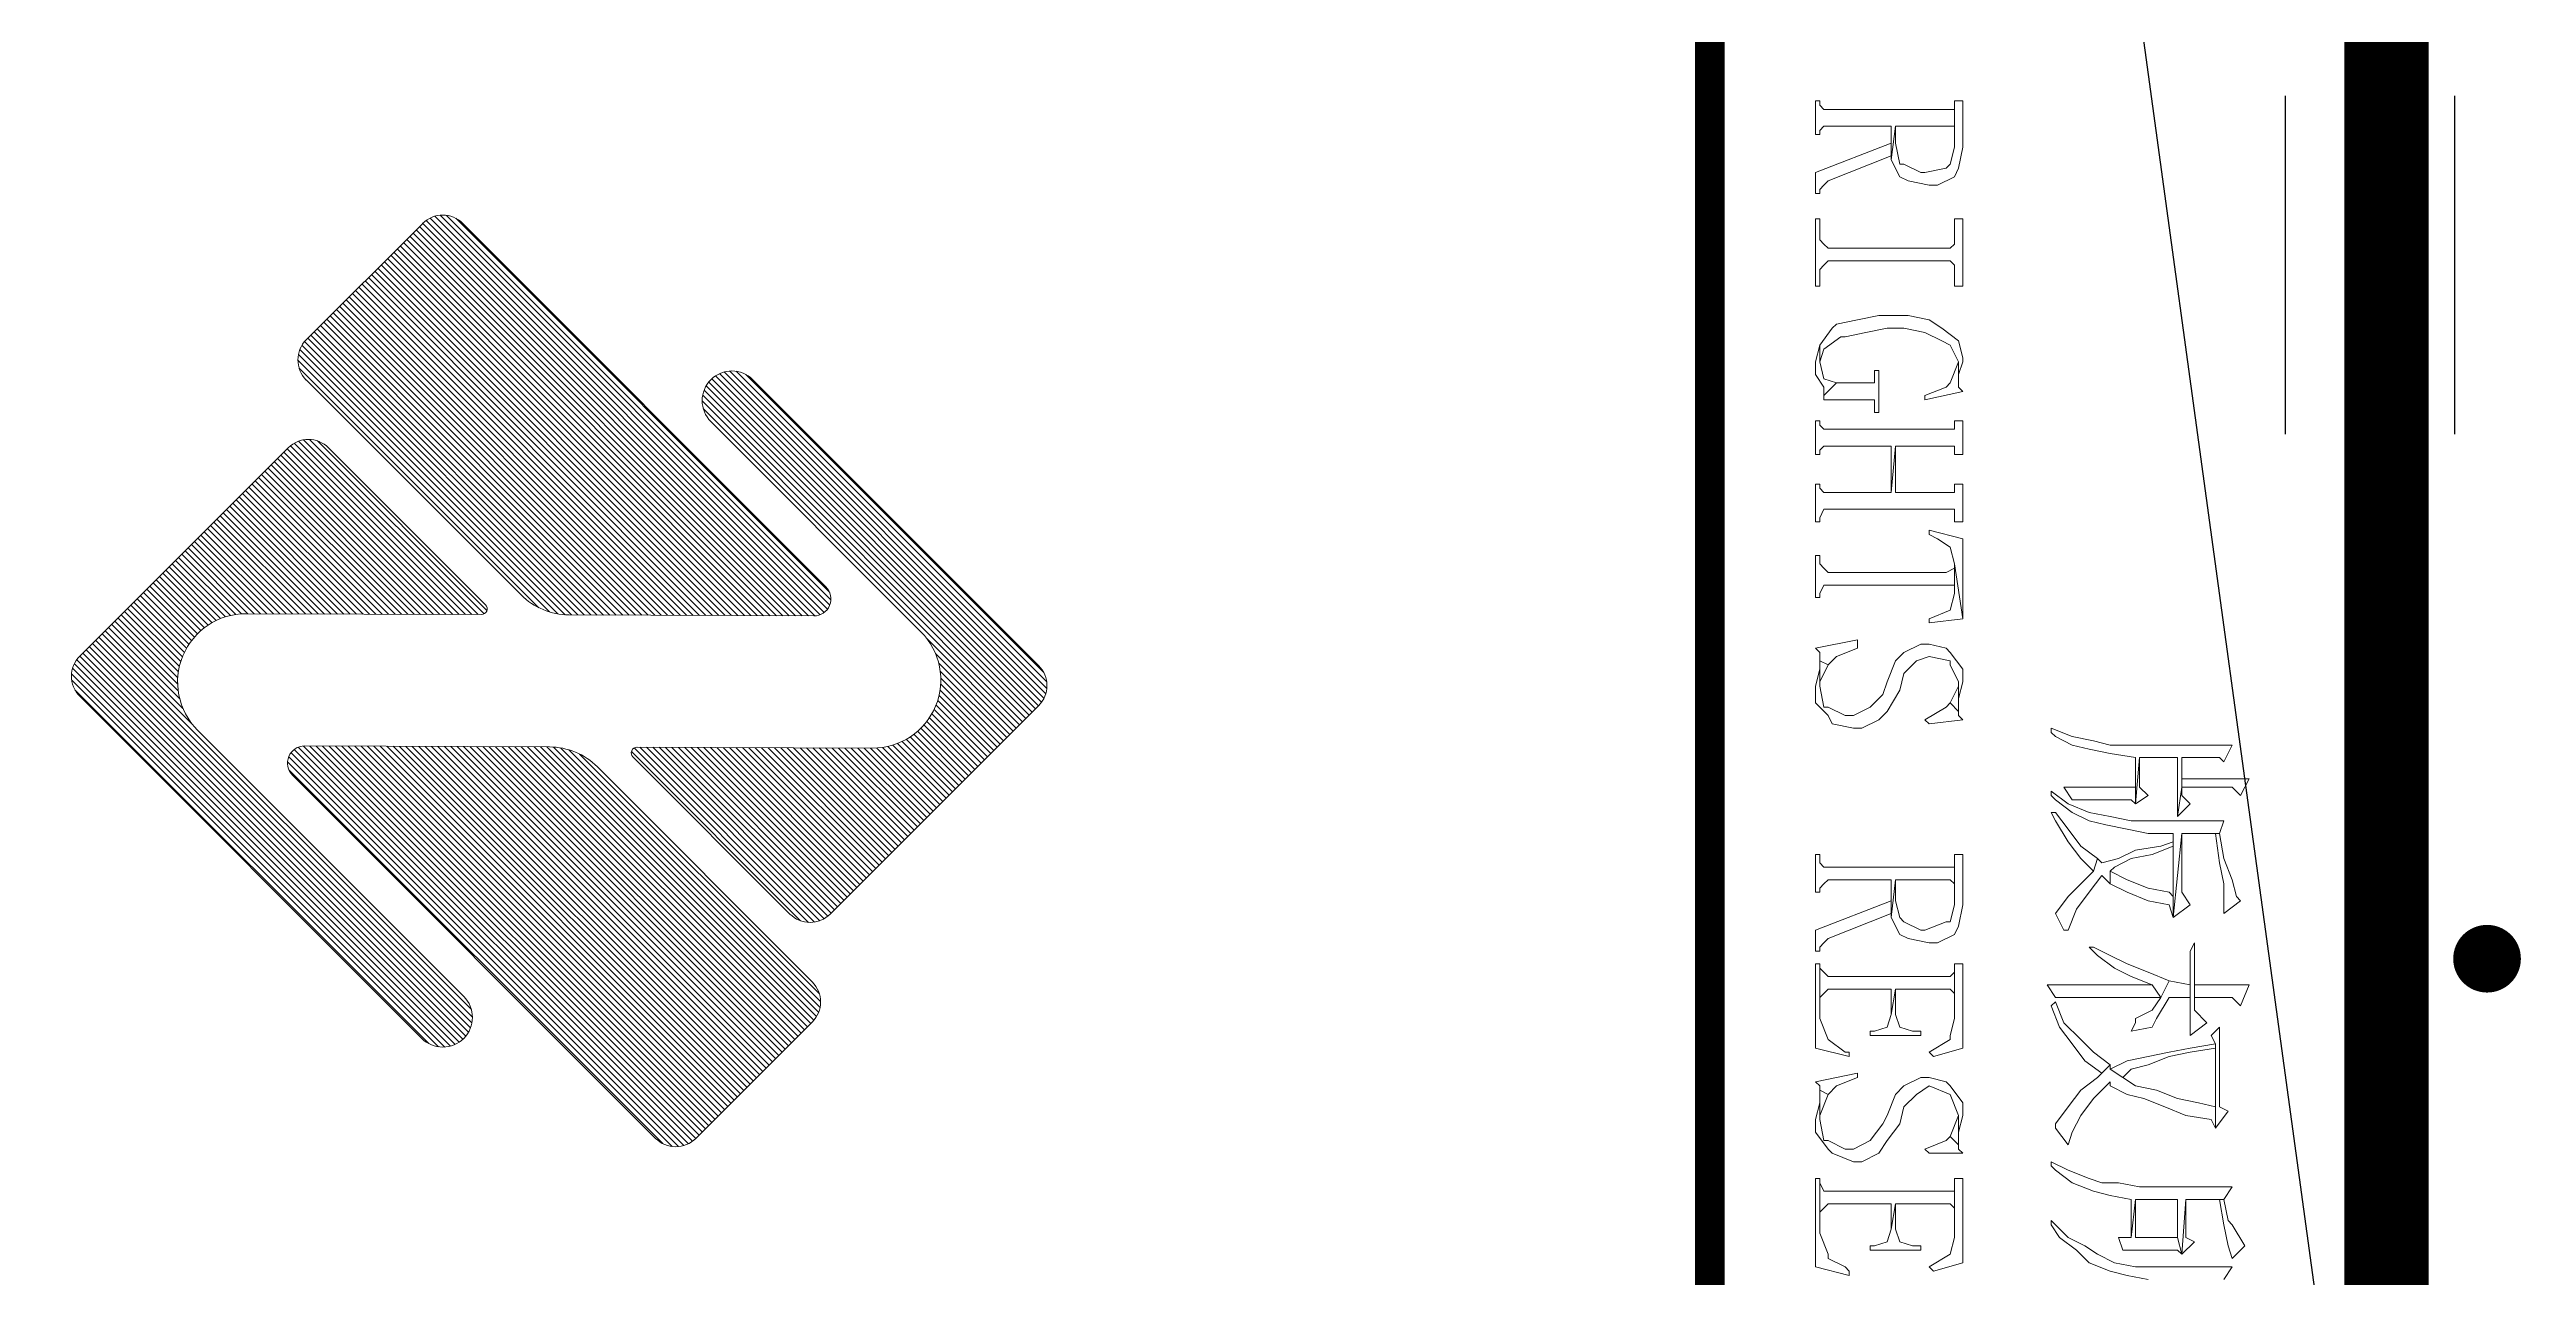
# Model space of a CAD drawing. Header units: millimetres. Extents: x -53295381 to 181933601, y -165 to 204541444.
# Drawn here: x 51589995 to 51604635, y 20983241 to 20990499 of the extents above; entities that cross this region are included whole.
import ezdxf

# ---------------------------------------------------------------- set-up
doc = ezdxf.new("R2010")
doc.units = ezdxf.units.MM
doc.header["$LTSCALE"] = 1000
for name, color, linetype in [('PP-COM', 7, 'Continuous'), ('地形', 253, 'Continuous'), ('标注', 3, 'Continuous')]:
    doc.layers.add(name, color=color, linetype=linetype)
doc.layers.add('PUB_TITLE', color=7, linetype='Continuous', lineweight=20)
doc.styles.add('C', font='c.shx', dxfattribs={"width": 0.75, "height": 3, "bigfont": 'hzk.shx'})
doc.styles.add('HZ', font='rs.shx', dxfattribs={"width": 0.8, "bigfont": 'hztxt.shx'})
doc.styles.add('宋体', font='')
doc.styles.get('宋体').set_extended_font_data('宋体')
doc.linetypes.add('10421', pattern='A,2,[150,AAA.SHX,S=1,R=0,X=0,Y=1],1e-11', length=2)
doc.dimstyles.new('1', dxfattribs={"dimtxt": 1.5, "dimasz": 2, "dimexe": 1, "dimexo": 0.2, "dimgap": 0.5, "dimtad": 1, "dimdec": 1, "dimzin": 0, "dimdsep": 46, "dimtxsty": '宋体', "dimcen": 0.2, "dimclrd": 3, "dimclre": 3, "dimclrt": 3, "dimadec": 0, "dimazin": 0, "dimtfac": 1, "dimtdec": 1, "dimtofl": 0, "dimtmove": 2, "dimatfit": 3, "dimfxl": 0, "dimtolj": 1, "dimtzin": 0, "dimarcsym": 0})

# ---------------------------------------------------------------- blocks, each defined once
blk = doc.blocks.new('gc200')
at = {"const_width": 0.2}
blk.add_lwpolyline([(-0.1, 0, 1), (0.1, 0, 1)], format="xyb", close=True, dxfattribs=at)
blk = doc.blocks.new('gc121')
for p, q in [((-0.5, -1), (-0.5, 1)), ((0.5, -1), (0.5, 1))]:
    blk.add_line(p, q)
blk = doc.blocks.new('*D53')
at = {"color": 3, "lineweight": -2}
for start, end in [(39.4482, 48.8965), (341.1035, 350.5518)]:
    blk.add_arc((1344.218, 1910.564), 16.999, start, end, dxfattribs=at)
at = {"color": 3}
for points in [[(1357.728, 1921.631), (1356.961, 1921.099), (1358.94, 1919.064)], [(1360.522, 1907.812), (1361.452, 1907.735), (1361.217, 1910.564)]]:
    blk.add_solid(points, dxfattribs=at)
at = {"layer": 'Defpoints', "color": 0}
for p in [(1395.655, 1940.261), (1360.959, 1913.516), (1344.218, 1910.564), (1344.218, 1910.564), (1403.612, 1910.564)]:
    blk.add_point(p, dxfattribs=at)
at = {"color": 3, "insert": (1362.57, 1915.482), "char_height": 3, "attachment_point": 5, "rotation": 285, "style": 'HZ'}
blk.add_mtext('\\A1;α/3', dxfattribs=at)
blk = doc.blocks.new('*D54')
at = {"color": 3, "lineweight": -2}
blk.add_arc((1344.218, 1910.564), 28.56, 5.6194, 84.3806, dxfattribs=at)
at = {"color": 3}
for points in [[(1346.992, 1938.522), (1347.038, 1939.454), (1344.218, 1939.125)], [(1373.108, 1913.384), (1372.175, 1913.338), (1372.779, 1910.564)]]:
    blk.add_solid(points, dxfattribs=at)
at = {"layer": 'Defpoints', "color": 0}
for p in [(1344.218, 1969.958), (1368.952, 1924.845), (1344.218, 1910.564), (1344.218, 1910.564), (1403.612, 1910.564)]:
    blk.add_point(p, dxfattribs=at)
at = {"color": 3, "insert": (1365.828, 1932.174), "char_height": 3, "attachment_point": 5, "rotation": 315, "style": 'HZ'}
blk.add_mtext('\\A1;α', dxfattribs=at)
blk = doc.blocks.new('*D55')
at = {"color": 3, "lineweight": -2}
for start, end in [(69.4333, 78.8666), (11.1334, 20.5667)]:
    blk.add_arc((1344.218, 1910.564), 17.026, start, end, dxfattribs=at)
at = {"color": 3}
for points in [[(1350.399, 1926.927), (1350, 1926.083), (1352.731, 1925.309)], [(1359.737, 1916.346), (1360.581, 1916.745), (1358.963, 1919.077)]]:
    blk.add_solid(points, dxfattribs=at)
at = {"layer": 'Defpoints', "color": 0}
for p in [(1373.915, 1962.001), (1395.655, 1940.261), (1355.162, 1923.607), (1344.218, 1910.564), (1344.218, 1910.564)]:
    blk.add_point(p, dxfattribs=at)
at = {"color": 3, "insert": (1358.072, 1924.056), "char_height": 3, "attachment_point": 5, "rotation": 314.2422, "style": 'HZ'}
blk.add_mtext('\\A1;α/3', dxfattribs=at)
blk = doc.blocks.new('*D27')
at = {"color": 3, "lineweight": -2}
for start, end in [(99.4333, 108.8666), (41.1334, 50.5667)]:
    blk.add_arc((1344.218, 1910.564), 17.026, start, end, dxfattribs=at)
at = {"color": 3}
for points in [[(1341.389, 1927.825), (1341.466, 1926.895), (1344.218, 1927.59)], [(1354.767, 1923.331), (1355.299, 1924.098), (1352.731, 1925.309)]]:
    blk.add_solid(points, dxfattribs=at)
at = {"layer": 'Defpoints', "color": 0}
for p in [(1344.218, 1969.958), (1373.915, 1962.001), (1350.042, 1926.563), (1344.218, 1910.564), (1344.218, 1910.564)]:
    blk.add_point(p, dxfattribs=at)
at = {"color": 3, "insert": (1349.143, 1928.942), "char_height": 3, "attachment_point": 5, "rotation": 345, "style": 'HZ'}
blk.add_mtext('\\A1;α/3', dxfattribs=at)
blk = doc.blocks.new('*D35')
at = {"layer": 'Defpoints', "color": 0}
for p in [(1319.577, 1812.569), (1317.437, 1800.401), (1286.683, 1796.73), (1303.739, 1796.73), (1303.739, 1796.73)]:
    blk.add_point(p, dxfattribs=at)
at = {"layer": '标注', "color": 3, "lineweight": -2}
blk.add_line((1305.739, 1796.73), (1319.92, 1796.73), dxfattribs=at)
for start, end in [(56.3312, 67.6624), (337.3376, 348.6688)]:
    blk.add_arc((1303.739, 1796.73), 14.181, start, end, dxfattribs=at)
at = {"layer": '标注', "color": 3}
for points in [[(1311.896, 1808.894), (1311.305, 1808.172), (1313.766, 1806.758)], [(1317.179, 1793.99), (1318.108, 1793.898), (1317.92, 1796.73)]]:
    blk.add_solid(points, dxfattribs=at)
at = {"layer": '标注', "color": 3, "insert": (1318.688, 1802.922), "char_height": 3, "attachment_point": 5, "rotation": 292.5, "style": 'C'}
blk.add_mtext('\\A1;45°', dxfattribs=at)
blk = doc.blocks.new('中联合创')
h = blk.add_hatch()
h.set_pattern_fill('ANSI31', color=140, scale=50, angle=359.98)
h.set_pattern_definition([(44.98, (-59145.75, -52060.4), (-56.107005, 56.14619), [])])
h.paths.add_polyline_path([(96680, -294568, 0.414214), (95973, -294568), (90944, -299594, 0.414214), (90943, -300333, 0.414222), (91681, -300333), (95378, -296639, -0.66944), (97426, -297493), (97410, -301633, 0.66944), (97581, -301704), (100345, -298942, 0.414214), (100345, -298235)])
h.paths.add_polyline_path([(95099, -298522, 0.66944), (94587, -298309), (88195, -304696, 0.414214), (88195, -305403), (90242, -307452, 0.414214), (90949, -307452), (94731, -303673, 0.198007), (95082, -302829)])
h = blk.add_hatch()
h.set_pattern_fill('ANSI31', color=152, scale=50)
h.set_pattern_definition([(45, (-59145.75, -52060.4), (-56.1266, 56.1266), [])])
h.paths.add_polyline_path([(102244, -298550, 0.414214), (101537, -298550), (97756, -302329, 0.198007), (97404, -303173), (97388, -307480, 0.66944), (97900, -307693), (104291, -301306, 0.414214), (104291, -300599)])
h.paths.add_polyline_path([(95076, -304369, 0.66944), (94906, -304298), (92142, -307060, 0.414214), (92142, -307767), (95806, -311434, 0.414214), (96514, -311434), (102532, -305420, 0.414214), (102532, -304681, 0.414222), (101794, -304680), (97109, -309363, -0.66944), (95061, -308509)])
at = {"color": 140}
for p, q in [((95973, -294568), (90944, -299594)), ((96680, -294568), (100345, -298235)), ((95378, -296639), (91681, -300333)), ((97426, -297493), (97410, -301633)), ((94587, -298309), (88195, -304696)), ((95099, -298522), (95082, -302829)), ((100345, -298942), (97581, -301704)), ((90943, -300333), (90943, -300333)), ((90949, -307452), (94731, -303673)), ((88195, -305403), (90242, -307452))]:
    blk.add_line(p, q, dxfattribs=at)
at = {"color": 152}
for p, q in [((101537, -298550), (97756, -302329)), ((104291, -300599), (102244, -298550)), ((97900, -307693), (104291, -301306)), ((97388, -307480), (97404, -303173)), ((92142, -307060), (94906, -304298)), ((95061, -308509), (95076, -304369)), ((97109, -309363), (101794, -304680)), ((96514, -311434), (102532, -305420)), ((101543, -305669), (101543, -305669)), ((95806, -311434), (92142, -307767))]:
    blk.add_line(p, q, dxfattribs=at)
at = {"color": 140}
for centre, radius, start, end in [((96326, -294921), 500, 44.9806, 134.9806), ((96226, -297488), 1200, 359.7809, 134.9806), ((94799, -298521), 300, 359.7809, 134.9806), ((99991, -298589), 500, 314.9806, 44.9806), ((91313, -299963), 522, 134.9806, 224.9806), ((91313, -299964), 522, 224.9806, 314.9806), ((97510, -301633), 100, 179.7809, 314.9806), ((93882, -302824), 1200, 314.9806, 359.7809), ((88549, -305050), 500, 134.9806, 224.9806), ((90596, -307098), 500, 224.9806, 314.9806)]:
    blk.add_arc(centre, radius, start, end, dxfattribs=at)
at = {"color": 152}
for centre, radius, start, end in [((101891, -298904), 500, 44.9806, 134.9806), ((103938, -300952), 500, 314.9806, 44.9806), ((98604, -303178), 1200, 134.9806, 179.7809), ((94976, -304369), 100, 359.7809, 134.9806), ((102163, -305050), 522, 44.9806, 134.9806), ((102163, -305050), 522, 314.9806, 44.9806), ((92495, -307413), 500, 134.9806, 224.9806), ((97688, -307481), 300, 179.7809, 314.9806), ((96261, -308514), 1200, 179.7809, 314.9806), ((96160, -311081), 500, 224.9806, 314.9806)]:
    blk.add_arc(centre, radius, start, end, dxfattribs=at)
blk = doc.blocks.new('2015AACI_TQ_A2')
at = {"layer": 'PUB_TITLE'}
for points in [[(-6000, 39200), (0, 39200), (0, 40000), (-6000, 40000)], [(-6000, 0), (0, 0), (0, 40000), (-6000, 40000)]]:
    blk.add_lwpolyline(points, close=True, dxfattribs=at)
at = {"layer": 'PUB_TITLE', "lineweight": 0}
for points in [[(-4485.3, 39837.6), (-4485.3, 39832.6), (-4485.3, 39817.7), (-4485.3, 39787.8), (-4485.3, 39758), (-4510.2, 39758), (-4475.4, 39758), (-4475.4, 39817.7), (-4465.4, 39827.6)], [(-4341, 39827.6), (-4346, 39822.6), (-4365.9, 39817.7), (-4390.8, 39807.7), (-4420.6, 39802.7), (-4420.6, 39797.8), (-4385.8, 39802.7), (-4360.9, 39807.7), (-4346, 39807.7), (-4326.1, 39807.7)], [(-4241.5, 39837.6), (-4241.5, 39822.6), (-4241.5, 39797.8), (-4241.5, 39772.9), (-4226.6, 39772.9), (-4226.6, 39817.7), (-4216.6, 39827.6)], [(-3933, 39832.6), (-3933, 39832.6), (-3957.8, 39817.7), (-3962.8, 39812.7), (-3987.7, 39807.7), (-3987.7, 39802.7), (-3957.8, 39807.7), (-3933, 39812.7), (-3918, 39817.7)], [(-4525.1, 39817.7), (-4525.1, 39807.7), (-4525.1, 39782.8), (-4525.1, 39748), (-4525.1, 39743), (-4525.1, 39718.1), (-4525.1, 39693.3), (-4525.1, 39673.4), (-4530.1, 39653.5), (-4535.1, 39628.6), (-4545, 39603.7), (-4540, 39603.7), (-4535.1, 39608.7), (-4525.1, 39628.6), (-4520.1, 39648.5), (-4515.2, 39673.4), (-4510.2, 39703.2), (-4475.4, 39703.2), (-4455.5, 39703.2), (-4510.2, 39708.2), (-4510.2, 39753), (-4440.5, 39753), (-4475.4, 39758), (-4510.2, 39758), (-4510.2, 39802.7), (-4505.2, 39807.7)], [(-4435.5, 39807.7), (-4435.5, 39792.8), (-4435.5, 39767.9), (-4435.5, 39743), (-4435.5, 39723.1), (-4435.5, 39698.2), (-4440.5, 39673.4), (-4440.5, 39673.4), (-4445.5, 39648.5), (-4455.5, 39623.6), (-4470.4, 39603.7), (-4465.4, 39603.7), (-4460.4, 39608.7), (-4445.5, 39628.6), (-4435.5, 39648.5), (-4430.6, 39668.4), (-4425.6, 39693.3), (-4420.6, 39718.1), (-4420.6, 39748), (-4410.7, 39748), (-4321.1, 39748), (-4420.6, 39758), (-4420.6, 39797.8), (-4420.6, 39797.8), (-4420.6, 39802.7)], [(-4092.2, 39812.7), (-4097.2, 39802.7), (-4191.7, 39802.7), (-4181.8, 39792.8), (-4171.8, 39797.8), (-4072.3, 39797.8)], [(-4171.8, 39797.8), (-4171.8, 39797.8), (-4166.8, 39767.9), (-4161.9, 39743), (-4156.9, 39718.1), (-4151.9, 39693.3), (-4142, 39673.4), (-4132, 39688.3), (-4142, 39698.2), (-4146.9, 39718.1), (-4156.9, 39743), (-4161.9, 39767.9), (-4166.8, 39797.8), (-4097.2, 39797.8)], [(-4072.3, 39797.8), (-4171.8, 39797.8), (-4097.2, 39797.8), (-4102.1, 39777.9), (-4107.1, 39753), (-4117.1, 39728.1), (-4122.1, 39703.2), (-4132, 39688.3), (-4142, 39673.4), (-4146.9, 39673.4), (-4137, 39663.4), (-4132, 39658.4), (-4117.1, 39638.5), (-4097.2, 39623.6), (-4077.3, 39608.7), (-4072.3, 39608.7), (-4052.4, 39623.6), (-4052.4, 39623.6), (-4067.3, 39628.6), (-4087.2, 39638.5), (-4107.1, 39653.5), (-4127, 39673.4), (-4122.1, 39673.4), (-4112.1, 39693.3), (-4107.1, 39713.2), (-4097.2, 39738), (-4087.2, 39762.9), (-4082.2, 39792.8)], [(-4002.6, 39817.7), (-4002.6, 39802.7), (-4002.6, 39777.9), (-4002.6, 39743), (-4002.6, 39738), (-4002.6, 39708.2), (-4007.6, 39683.3), (-4007.6, 39663.4), (-4012.6, 39648.5), (-4022.5, 39623.6), (-4032.5, 39603.7), (-4027.5, 39603.7), (-4022.5, 39608.7), (-4007.6, 39628.6), (-3997.6, 39653.5), (-3992.7, 39673.4), (-3987.7, 39698.2), (-3942.9, 39698.2), (-3987.7, 39703.2), (-3987.7, 39753), (-3942.9, 39753), (-3923, 39758), (-3987.7, 39762.9), (-3987.7, 39802.7), (-3987.7, 39807.7)], [(-4455.5, 39767.9), (-4465.4, 39758), (-4475.4, 39758), (-4440.5, 39753)], [(-4336, 39767.9), (-4351, 39758), (-4420.6, 39758), (-4321.1, 39748)], [(-4196.7, 39787.8), (-4211.6, 39772.9), (-4226.6, 39772.9), (-4241.5, 39772.9), (-4291.2, 39772.9), (-4281.3, 39767.9), (-4271.3, 39767.9), (-4241.5, 39767.9), (-4226.6, 39767.9), (-4181.8, 39767.9)], [(-4226.6, 39767.9), (-4241.5, 39767.9), (-4241.5, 39767.9), (-4246.5, 39743), (-4226.6, 39733.1), (-4211.6, 39723.1), (-4201.7, 39703.2), (-4196.7, 39703.2), (-4186.7, 39698.2), (-4186.7, 39698.2), (-4191.7, 39723.1), (-4201.7, 39728.1), (-4226.6, 39743)], [(-3937.9, 39772.9), (-3942.9, 39762.9), (-3987.7, 39762.9), (-3923, 39758)], [(-4410.7, 39748), (-4405.7, 39733.1), (-4400.7, 39703.2), (-4390.8, 39683.3), (-4385.8, 39663.4), (-4390.8, 39658.4), (-4375.8, 39653.5), (-4365.9, 39643.5), (-4346, 39623.6), (-4326.1, 39608.7), (-4326.1, 39608.7), (-4306.2, 39618.6), (-4306.2, 39623.6), (-4331.1, 39633.5), (-4351, 39648.5), (-4370.9, 39663.4), (-4360.9, 39673.4), (-4375.8, 39673.4), (-4380.8, 39678.3), (-4390.8, 39698.2), (-4395.7, 39723.1), (-4405.7, 39748), (-4346, 39748)], [(-4321.1, 39748), (-4410.7, 39748), (-4346, 39748), (-4351, 39743), (-4355.9, 39718.1), (-4365.9, 39693.3), (-4375.8, 39673.4), (-4360.9, 39673.4), (-4351, 39693.3), (-4341, 39718.1), (-4336, 39743)], [(-4246.5, 39743), (-4256.4, 39718.1), (-4266.4, 39693.3), (-4276.3, 39673.4), (-4286.3, 39653.5), (-4286.3, 39648.5), (-4276.3, 39658.4), (-4261.4, 39678.3), (-4251.4, 39698.2), (-4241.5, 39723.1), (-4226.6, 39733.1)], [(-3923, 39758), (-3942.9, 39753), (-3942.9, 39703.2), (-3987.7, 39703.2), (-3942.9, 39698.2), (-3942.9, 39683.3), (-3928, 39688.3), (-3928, 39698.2), (-3928, 39718.1), (-3928, 39753)], [(-4465.4, 39718.1), (-4475.4, 39708.2), (-4510.2, 39708.2), (-4455.5, 39703.2)], [(-4226.6, 39733.1), (-4241.5, 39723.1), (-4241.5, 39698.2), (-4241.5, 39668.4), (-4241.5, 39643.5), (-4241.5, 39618.6), (-4241.5, 39598.7), (-4226.6, 39608.7), (-4226.6, 39608.7), (-4226.6, 39618.6), (-4226.6, 39638.5), (-4226.6, 39663.4), (-4226.6, 39698.2)], [(-4455.5, 39703.2), (-4475.4, 39703.2), (-4475.4, 39618.6), (-4460.4, 39628.6), (-4460.4, 39638.5), (-4460.4, 39663.4), (-4460.4, 39698.2)], [(-4390.8, 39658.4), (-4405.7, 39638.5), (-4425.6, 39623.6), (-4445.5, 39608.7), (-4445.5, 39603.7), (-4435.5, 39608.7), (-4410.7, 39623.6), (-4390.8, 39638.5), (-4375.8, 39653.5)], [(-4146.9, 39673.4), (-4161.9, 39653.5), (-4176.8, 39638.5), (-4196.7, 39618.6), (-4221.6, 39608.7), (-4216.6, 39603.7), (-4216.6, 39603.7), (-4191.7, 39613.6), (-4171.8, 39628.6), (-4151.9, 39643.5), (-4137, 39663.4)], [(-5231.7, 39499.2), (-5286.5, 39499.2), (-5286.5, 39489.2), (-5281.5, 39489.2), (-5236.7, 39489.2), (-5231.7, 39489.2), (-5211.8, 39484.3), (-5206.9, 39479.3), (-5201.9, 39454.4), (-5201.9, 39449.4), (-5211.8, 39429.5), (-5211.8, 39424.6), (-5236.7, 39419.6), (-5256.6, 39419.6), (-5216.8, 39414.6), (-5196.9, 39424.6), (-5191.9, 39434.5), (-5186.9, 39459.4), (-5186.9, 39469.3), (-5196.9, 39489.2), (-5206.9, 39494.2)], [(-5067.5, 39499.2), (-5147.1, 39499.2), (-5147.1, 39489.2), (-5122.3, 39489.2), (-5117.3, 39489.2), (-5112.3, 39484.3), (-5112.3, 39340), (-5117.3, 39335), (-5122.3, 39330), (-5147.1, 39330), (-5147.1, 39325), (-5067.5, 39325), (-5067.5, 39330), (-5087.4, 39330), (-5092.4, 39335), (-5097.4, 39340), (-5097.4, 39484.3), (-5092.4, 39489.2), (-5087.4, 39489.2), (-5067.5, 39489.2)], [(-4977.9, 39499.2), (-4982.9, 39499.2), (-5002.8, 39494.2), (-5017.8, 39474.3), (-5027.7, 39459.4), (-5032.7, 39434.5), (-5032.7, 39409.6), (-5032.7, 39399.7), (-5027.7, 39374.8), (-5022.7, 39349.9), (-5017.8, 39344.9), (-4997.9, 39330), (-4977.9, 39330), (-4992.9, 39335), (-5007.8, 39354.9), (-5007.8, 39359.9), (-5012.8, 39384.7), (-5017.8, 39409.6), (-5017.8, 39429.5), (-5012.8, 39454.4), (-5002.8, 39474.3), (-4997.9, 39484.3), (-4977.9, 39494.2), (-4953.1, 39494.2), (-4963, 39494.2)], [(-4943.1, 39499.2), (-4948.1, 39494.2), (-4953.1, 39494.2), (-4977.9, 39494.2), (-4977.9, 39494.2), (-4953.1, 39484.3), (-4948.1, 39479.3), (-4938.1, 39454.4), (-4933.2, 39454.4)], [(-4868.5, 39499.2), (-4908.3, 39499.2), (-4908.3, 39489.2), (-4908.3, 39489.2), (-4898.3, 39489.2), (-4898.3, 39484.3), (-4898.3, 39340), (-4898.3, 39335), (-4903.3, 39330), (-4908.3, 39330), (-4908.3, 39325), (-4868.5, 39325), (-4868.5, 39330), (-4873.5, 39330), (-4878.4, 39335), (-4878.4, 39340), (-4878.4, 39414.6), (-4823.7, 39414.6), (-4878.4, 39419.6), (-4878.4, 39484.3), (-4878.4, 39489.2), (-4868.5, 39489.2), (-4868.5, 39489.2)], [(-4788.9, 39499.2), (-4833.6, 39499.2), (-4833.6, 39489.2), (-4833.6, 39489.2), (-4823.7, 39489.2), (-4823.7, 39484.3), (-4823.7, 39419.6), (-4878.4, 39419.6), (-4823.7, 39414.6), (-4823.7, 39340), (-4823.7, 39335), (-4828.7, 39330), (-4833.6, 39330), (-4833.6, 39325), (-4788.9, 39325), (-4788.9, 39330), (-4793.8, 39330), (-4803.8, 39335), (-4803.8, 39340), (-4803.8, 39484.3), (-4803.8, 39489.2), (-4793.8, 39489.2), (-4788.9, 39489.2)], [(-4674.4, 39499.2), (-4769, 39499.2), (-4778.9, 39459.4), (-4773.9, 39459.4), (-4769, 39469.3), (-4759, 39484.3), (-4739.1, 39489.2)], [(-4674.4, 39499.2), (-4739.1, 39489.2), (-4704.3, 39489.2), (-4684.4, 39484.3), (-4684.4, 39484.3), (-4674.4, 39459.4), (-4669.4, 39459.4)], [(-4599.8, 39499.2), (-4614.7, 39499.2), (-4634.6, 39484.3), (-4639.6, 39479.3), (-4644.5, 39459.4), (-4644.5, 39449.4), (-4634.6, 39429.5), (-4624.6, 39419.6), (-4599.8, 39409.6), (-4584.8, 39404.6), (-4569.9, 39389.7), (-4560, 39369.8), (-4560, 39359.9), (-4569.9, 39340), (-4569.9, 39335), (-4594.8, 39330), (-4614.7, 39330), (-4594.8, 39325), (-4574.9, 39325), (-4560, 39340), (-4550, 39344.9), (-4545, 39369.8), (-4545, 39379.8), (-4555, 39399.7), (-4564.9, 39409.6), (-4589.8, 39424.6), (-4609.7, 39429.5), (-4624.6, 39444.5), (-4629.6, 39459.4), (-4624.6, 39484.3), (-4619.7, 39484.3), (-4599.8, 39494.2), (-4579.9, 39494.2)], [(-4555, 39499.2), (-4560, 39494.2), (-4564.9, 39494.2), (-4574.9, 39484.3), (-4569.9, 39479.3), (-4555, 39454.4), (-4550, 39459.4)], [(-4336, 39499.2), (-4395.7, 39499.2), (-4395.7, 39489.2), (-4385.8, 39489.2), (-4346, 39489.2), (-4336, 39489.2), (-4316.1, 39484.3), (-4316.1, 39479.3), (-4306.2, 39454.4), (-4306.2, 39449.4), (-4316.1, 39429.5), (-4321.1, 39424.6), (-4341, 39419.6), (-4365.9, 39419.6), (-4321.1, 39414.6), (-4301.2, 39424.6), (-4296.2, 39434.5), (-4291.2, 39459.4), (-4291.2, 39469.3), (-4301.2, 39489.2), (-4311.1, 39494.2)], [(-4166.8, 39499.2), (-4266.4, 39499.2), (-4266.4, 39489.2), (-4261.4, 39489.2), (-4201.7, 39489.2), (-4181.8, 39484.3), (-4176.8, 39484.3), (-4161.9, 39459.4), (-4156.9, 39464.4)], [(-4087.2, 39499.2), (-4102.1, 39499.2), (-4122.1, 39484.3), (-4127, 39479.3), (-4132, 39459.4), (-4132, 39449.4), (-4122.1, 39429.5), (-4112.1, 39419.6), (-4087.2, 39409.6), (-4077.3, 39404.6), (-4057.4, 39389.7), (-4047.4, 39369.8), (-4047.4, 39359.9), (-4057.4, 39340), (-4057.4, 39335), (-4082.2, 39330), (-4102.1, 39330), (-4082.2, 39325), (-4067.3, 39325), (-4047.4, 39340), (-4042.4, 39344.9), (-4032.5, 39369.8), (-4032.5, 39379.8), (-4042.4, 39399.7), (-4057.4, 39409.6), (-4077.3, 39424.6), (-4097.2, 39429.5), (-4112.1, 39444.5), (-4122.1, 39459.4), (-4112.1, 39484.3), (-4112.1, 39484.3), (-4087.2, 39494.2), (-4067.3, 39494.2)], [(-4042.4, 39499.2), (-4047.4, 39494.2), (-4052.4, 39494.2), (-4062.3, 39484.3), (-4057.4, 39479.3), (-4047.4, 39454.4), (-4042.4, 39459.4)], [(-3913.1, 39499.2), (-4012.6, 39499.2), (-4012.6, 39489.2), (-4007.6, 39489.2), (-3942.9, 39489.2), (-3923, 39484.3), (-3923, 39484.3), (-3908.1, 39459.4), (-3903.1, 39464.4)], [(-5281.5, 39489.2), (-5276.5, 39489.2), (-5276.5, 39484.3), (-5276.5, 39340), (-5276.5, 39335), (-5281.5, 39330), (-5286.5, 39330), (-5286.5, 39325), (-5246.7, 39325), (-5246.7, 39330), (-5251.6, 39330), (-5256.6, 39335), (-5256.6, 39340), (-5256.6, 39414.6), (-5236.7, 39414.6), (-5221.8, 39414.6), (-5216.8, 39414.6), (-5256.6, 39419.6), (-5256.6, 39484.3), (-5256.6, 39489.2), (-5251.6, 39489.2), (-5236.7, 39489.2)], [(-4739.1, 39489.2), (-4734.1, 39489.2), (-4729.1, 39479.3), (-4729.1, 39340), (-4734.1, 39335), (-4739.1, 39330), (-4749, 39330), (-4749, 39325), (-4699.3, 39325), (-4699.3, 39330), (-4704.3, 39330), (-4714.2, 39335), (-4714.2, 39340), (-4714.2, 39479.3), (-4714.2, 39489.2), (-4704.3, 39489.2)], [(-4579.9, 39494.2), (-4599.8, 39494.2), (-4594.8, 39494.2), (-4574.9, 39484.3), (-4564.9, 39494.2)], [(-4385.8, 39489.2), (-4380.8, 39489.2), (-4380.8, 39484.3), (-4380.8, 39340), (-4380.8, 39335), (-4385.8, 39330), (-4395.7, 39330), (-4395.7, 39325), (-4351, 39325), (-4351, 39330), (-4355.9, 39330), (-4360.9, 39335), (-4365.9, 39340), (-4365.9, 39414.6), (-4341, 39414.6), (-4326.1, 39414.6), (-4321.1, 39414.6), (-4365.9, 39419.6), (-4365.9, 39484.3), (-4360.9, 39489.2), (-4355.9, 39489.2), (-4346, 39489.2)], [(-4261.4, 39489.2), (-4256.4, 39489.2), (-4251.4, 39484.3), (-4251.4, 39340), (-4256.4, 39335), (-4261.4, 39330), (-4226.6, 39330), (-4231.5, 39335), (-4236.5, 39340), (-4236.5, 39414.6), (-4206.6, 39414.6), (-4236.5, 39419.6), (-4236.5, 39484.3), (-4231.5, 39489.2), (-4226.6, 39489.2), (-4201.7, 39489.2)], [(-4067.3, 39494.2), (-4087.2, 39494.2), (-4087.2, 39494.2), (-4062.3, 39484.3), (-4052.4, 39494.2)], [(-4007.6, 39489.2), (-3997.6, 39489.2), (-3997.6, 39484.3), (-3997.6, 39340), (-3997.6, 39335), (-4007.6, 39330), (-3972.8, 39330), (-3977.7, 39335), (-3982.7, 39340), (-3982.7, 39414.6), (-3952.9, 39414.6), (-3982.7, 39419.6), (-3982.7, 39484.3), (-3977.7, 39489.2), (-3972.8, 39489.2), (-3942.9, 39489.2)], [(-4181.8, 39449.4), (-4186.7, 39449.4), (-4186.7, 39439.5), (-4191.7, 39424.6), (-4206.6, 39419.6), (-4236.5, 39419.6), (-4206.6, 39414.6), (-4191.7, 39409.6), (-4186.7, 39394.7), (-4186.7, 39389.7), (-4181.8, 39389.7)], [(-3928, 39449.4), (-3933, 39449.4), (-3933, 39439.5), (-3937.9, 39424.6), (-3952.9, 39419.6), (-3982.7, 39419.6), (-3952.9, 39414.6), (-3937.9, 39409.6), (-3933, 39394.7), (-3933, 39389.7), (-3928, 39389.7)], [(-5221.8, 39414.6), (-5236.7, 39414.6), (-5201.9, 39325), (-5177, 39325), (-5177, 39330), (-5182, 39330), (-5186.9, 39335), (-5191.9, 39340)], [(-4326.1, 39414.6), (-4341, 39414.6), (-4306.2, 39325), (-4281.3, 39325), (-4281.3, 39330), (-4286.3, 39330), (-4291.2, 39335), (-4296.2, 39340)], [(-4918.2, 39399.7), (-4968, 39399.7), (-4968, 39394.7), (-4963, 39394.7), (-4953.1, 39394.7), (-4953.1, 39384.7), (-4953.1, 39349.9), (-4938.1, 39335), (-4933.2, 39335), (-4933.2, 39384.7), (-4933.2, 39394.7), (-4923.2, 39394.7), (-4918.2, 39394.7)], [(-4639.6, 39374.8), (-4649.5, 39374.8), (-4639.6, 39325), (-4634.6, 39330), (-4624.6, 39330), (-4619.7, 39340), (-4629.6, 39349.9)], [(-4161.9, 39364.8), (-4161.9, 39359.9), (-4176.8, 39340), (-4176.8, 39340), (-4201.7, 39330), (-4226.6, 39330), (-4261.4, 39330), (-4266.4, 39330), (-4266.4, 39325), (-4166.8, 39325), (-4156.9, 39364.8)], [(-4132, 39374.8), (-4137, 39374.8), (-4127, 39325), (-4122.1, 39330), (-4117.1, 39330), (-4112.1, 39340), (-4122.1, 39349.9)], [(-3903.1, 39364.8), (-3908.1, 39359.9), (-3918, 39340), (-3923, 39340), (-3947.9, 39330), (-3972.8, 39330), (-4007.6, 39330), (-4012.6, 39330), (-4012.6, 39325), (-3908.1, 39325), (-3898.1, 39364.8)], [(-4953.1, 39349.9), (-4958, 39335), (-4977.9, 39330), (-4997.9, 39330), (-4977.9, 39325), (-4963, 39325), (-4948.1, 39335), (-4948.1, 39335), (-4938.1, 39335)], [(-4619.7, 39340), (-4624.6, 39330), (-4614.7, 39330), (-4594.8, 39330), (-4599.8, 39330)], [(-4112.1, 39340), (-4117.1, 39330), (-4102.1, 39330), (-4082.2, 39330), (-4087.2, 39330)]]:
    blk.add_lwpolyline(points, close=True, dxfattribs=at)
blk.add_lwpolyline([(-3893.1, 39807.7), (-3908.1, 39817.7), (-3908.1, 39807.7), (-3908.1, 39782.8), (-3908.1, 39758), (-3908.1, 39733.1), (-3908.1, 39728.1), (-3908.1, 39703.2), (-3913.1, 39678.3), (-3923, 39658.4), (-3933, 39643.5), (-3942.9, 39623.6), (-3962.8, 39603.7), (-3957.8, 39603.7), (-3942.9, 39613.6), (-3928, 39633.5), (-3913.1, 39648.5), (-3903.1, 39673.4), (-3898.1, 39693.3), (-3893.1, 39718.1)], dxfattribs=at)
at = {"layer": 'PUB_TITLE', "const_width": 35}
blk.add_lwpolyline([(-6000, 39200), (0, 39200)], dxfattribs=at)
at = {"xscale": 0.0672, "yscale": 0.0672, "zscale": 0.0672}
blk.add_blockref('中联合创', (-11068.4, 58201.6), dxfattribs=at)
blk = doc.blocks.new('伸缩缝')
for base, line1, line2, text, picture, middle in [((1350.042, 1926.563), ((1344.218, 1910.564), (1373.915, 1962.001)), ((1344.218, 1910.564), (1344.218, 1969.958)), 'α/3', '*D27', (1349.143, 1928.942)), ((1368.952, 1924.845), ((1344.218, 1910.564), (1403.612, 1910.564)), ((1344.218, 1910.564), (1344.218, 1969.958)), 'α', '*D54', (1365.828, 1932.174)), ((1355.162, 1923.607), ((1344.218, 1910.564), (1395.655, 1940.261)), ((1344.218, 1910.564), (1373.915, 1962.001)), 'α/3', '*D55', (1358.072, 1924.056)), ((1360.959, 1913.516), ((1344.218, 1910.564), (1403.612, 1910.564)), ((1344.218, 1910.564), (1395.655, 1940.261)), 'α/3', '*D53', (1362.57, 1915.482))]:
    dim = blk.add_angular_dim_2l(base=base, line1=line1, line2=line2, text=text, dimstyle='1', override={"dimexe": 4, "dimexo": 4, "dimtxsty": 'HZ', "dimdle": 4, "dimadec": 1})
    dim.commit()
    dim.dimension.update_dxf_attribs({"geometry": picture, "text_midpoint": middle, "dimtype": 130})
at = {"layer": '标注'}
dim = blk.add_angular_dim_2l(base=(1317.437, 1800.401), line1=((1286.683, 1796.73), (1303.739, 1796.73)), line2=((1319.577, 1812.569), (1303.739, 1796.73)), dimstyle='1', dxfattribs=at)
dim.commit()
dim.dimension.update_dxf_attribs({"geometry": '*D35', "text_midpoint": (1318.688, 1802.922), "dimtype": 130})

msp = doc.modelspace()

# ---------------------------------------------------------------- linework, layer by layer
at = {"layer": 'PUB_TITLE', "const_width": 500}
msp.add_lwpolyline([(51403808.075, 21243262.926), (51403808.075, 20963762.926), (51603808.075, 20963762.926), (51603808.075, 21243262.926)], close=True, dxfattribs=at)
at = {"layer": '地形', "linetype": '10421', "elevation": 30558, "flags": 128}
msp.add_lwpolyline([(51604753.8, 20974930.514), (51604302.8, 20976462.514), (51602309.8, 20991016.514), (51602441.8, 20993157.514), (51602986.8, 20994385.514), (51603712.8, 20995040.514), (51604260.8, 20996459.514), (51603339.229, 21000737.514)], dxfattribs=at)

# ---------------------------------------------------------------- block references
at = {"layer": 'PP-COM', "xscale": 321.4285737276077, "yscale": 321.4285712242126, "zscale": 321.4285714284524}
msp.add_blockref('伸缩缝', (51796714.498, 20476148.395), dxfattribs=at)
at = {"layer": 'PUB_TITLE', "xscale": 5, "yscale": 5, "zscale": 5, "rotation": 270}
msp.add_blockref('2015AACI_TQ_A2', (51403808.075, 20963762.926), dxfattribs=at)
at = {"layer": '地形', "linetype": 'Continuous', "xscale": 1000, "yscale": 1000}
for name, p, zscale in [('gc121', (51603711.632, 20989224.958), 1000), ('gc200', (51604402.388, 20985125.209, 30537), 202101000)]:
    msp.add_blockref(name, p, dxfattribs=dict(at, zscale=zscale))

doc.saveas('drawing.dxf')
